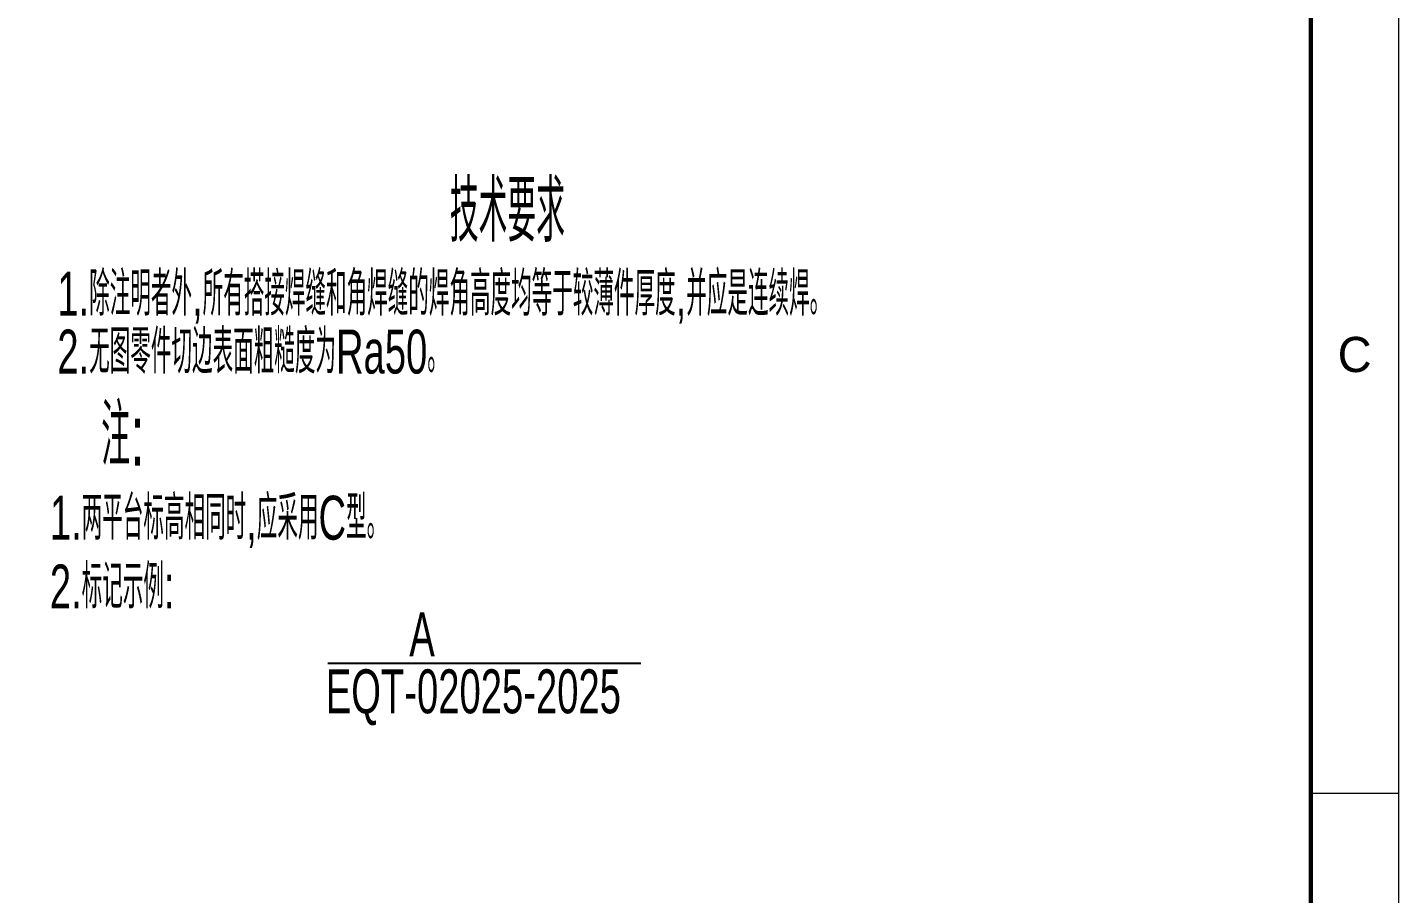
# Model space of a CAD drawing. Extents: x 148 to 221443, y -36682 to 6758.
# Drawn here: x 69408 to 72528, y -34146 to -32174 of the extents above; entities that cross this region are included whole.
import ezdxf
from ezdxf.enums import TextEntityAlignment as Align

# ---------------------------------------------------------------- set-up
doc = ezdxf.new("R2010")
doc.units = 0
doc.header["$LTSCALE"] = 10
doc.header["$MEASUREMENT"] = 0
doc.layers.add('2', color=4, linetype='Continuous')
doc.layers.add('2（细实线）', color=3, linetype='Continuous', lineweight=20)
doc.layers.add('图框层', color=7, linetype='Continuous', lineweight=15)
doc.styles.add('HZ', font='ROMS.SHX', dxfattribs={"width": 0.75, "bigfont": 'GBCBIG.SHX'})

# ---------------------------------------------------------------- blocks, each defined once
blk = doc.blocks.new('a2')
blk.add_line((15905.09, 9816.74), (15895.09, 9816.74))
at = {"layer": '图框层', "ltscale": 10}
blk.add_lwpolyline([(15311.09, 10126.74), (15905.09, 10126.74), (15905.09, 9706.74), (15311.09, 9706.74)], close=True, dxfattribs=at)
at = {"layer": '图框层', "ltscale": 10, "const_width": 0.5}
blk.add_lwpolyline([(15336.09, 10116.74), (15895.09, 10116.74), (15895.09, 9716.74), (15336.09, 9716.74)], close=True, dxfattribs=at)
at = {"style": 'HZ'}
blk.add_text('C', height=4, dxfattribs=at).set_placement((15900.09, 9866.74), align=Align.MIDDLE)

msp = doc.modelspace()

# ---------------------------------------------------------------- linework, layer by layer
at = {"layer": '2', "color": 3, "linetype": 'Continuous'}
msp.add_line((70091.222, -33621.0645), (70803.4129, -33621.0645), dxfattribs=at)

# ---------------------------------------------------------------- block references
at = {"layer": '2（细实线）', "xscale": 20, "yscale": 20, "zscale": 20}
msp.add_blockref('a2', (-245573.6612, -230253.0974), dxfattribs=at)

# ---------------------------------------------------------------- texts
at = {"layer": '2', "color": 3, "linetype": 'Continuous', "style": 'HZ', "width": 0.65}
for s, height, p in [('技术要求', 139.99999, (70368.9531, -32661.6678)), ('1.除注明者外,所有搭接焊缝和角焊缝的焊角高度均等于较薄件厚度,并应是连续焊。', 100, (69475.8645, -32829.9272)), ('2.无图零件切边表面粗糙度为Ra50。', 100, (69475.8645, -32961.7463)), ('注:', 139.99999, (69575.8134, -33171.7585)), ('1.两平台标高相同时,应采用C型。', 100, (69458.7715, -33340.0178)), ('2.标记示例:', 100, (69458.7715, -33496.5894)), (' A', 100, (70252.6473, -33605.5763)), ('EQT-02025-2025', 100, (70086.7364, -33735.3519))]:
    msp.add_text(s, height=height, dxfattribs=at).set_placement(p)

doc.saveas('drawing.dxf')
